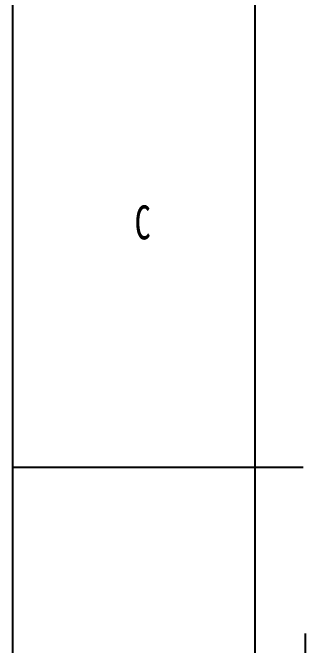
# Model space of a CAD drawing. Header units: millimetres. Extents: x 0 to 210, y 0 to 297.
# Drawn here: x 0 to 30.1, y 130.1 to 195.3 of the extents above; entities that cross this region are included whole.
import ezdxf

# ---------------------------------------------------------------- set-up
doc = ezdxf.new("R2010")
doc.units = ezdxf.units.MM
doc.layers.add('图框', color=7, linetype='Continuous')
doc.layers.add('根据设置的颜色创建', color=7, linetype='Continuous', lineweight=25)
doc.styles.add('SLDTEXTSTYLE5', font='TXT', dxfattribs={"width": 0.7})
doc.dimstyles.new('SLDDIMSTYLE7', dxfattribs={"dimtxt": 3.5, "dimasz": 0.338667, "dimexe": 0, "dimexo": 0.0625, "dimgap": 0.875, "dimtad": 0, "dimtih": 1, "dimtoh": 1, "dimdec": 0, "dimrnd": 1e-09, "dimdsep": 46, "dimtxsty": 'SLDTEXTSTYLE5', "dimblk1": 'ORIGIN', "dimblk2": 'ORIGIN', "dimsah": 1, "dimcen": 0.09, "dimadec": 0, "dimazin": 2, "dimtfac": 1, "dimtdec": 0, "dimtofl": 0, "dimtmove": 0, "dimatfit": 3, "dimldrblk": 'ORIGIN', "dimfxl": 0, "dimfrac": 2, "dimtolj": 1, "dimtzin": 12, "dimarcsym": 0})

# ---------------------------------------------------------------- blocks, each defined once
blk = doc.blocks.new('_Origin')
at = {"color": 0, "linetype": 'ByBlock', "lineweight": -2}
blk.add_line((0, 0), (-1, 0), dxfattribs=at)
blk.add_circle((0, 0), 0.5, dxfattribs=at)
blk = doc.blocks.new('_D_9')
at = {"layer": '根据设置的颜色创建'}
for p, q in [((30.247, 124.554), (30.247, 131.343)), ((30.247, 119.554), (30.247, 124.554)), ((30.247, 119.554), (30.247, 114.554))]:
    blk.add_line(p, q, dxfattribs=at)
at = {"layer": '根据设置的颜色创建', "xscale": 1.016, "yscale": 1.016}
blk.add_blockref('_Origin', (30.247, 115.57), dxfattribs=at)
at = {"layer": '根据设置的颜色创建', "insert": (27.9, 113.018), "char_height": 3.5, "attachment_point": 1, "rotation": 90, "style": 'SLDTEXTSTYLE5'}
blk.add_mtext('0', dxfattribs=at)

msp = doc.modelspace()

# ---------------------------------------------------------------- linework, layer by layer
at = {"layer": '图框'}
msp.add_line((0, 297), (0, 0), dxfattribs=at)
at = {"layer": '图框', "lineweight": 25}
for p, q in [((25, 292), (25, 5)), ((0, 148.5), (30, 148.5))]:
    msp.add_line(p, q, dxfattribs=at)

# ---------------------------------------------------------------- texts
at = {"layer": '图框', "insert": (13.427, 175.476), "char_height": 3.5, "attachment_point": 2, "style": 'SLDTEXTSTYLE5'}
msp.add_mtext('C', dxfattribs=at)

# ---------------------------------------------------------------- dimensions: what is measured, and where the dimension line sits
at = {"layer": '根据设置的颜色创建'}
dim = msp.add_ordinate_dim(feature_location=(30.246553395, 131.343207191), offset=(0, -16.789473974), dtype=1, origin=(30.246553395, 131.343207191), dimstyle='SLDDIMSTYLE7', dxfattribs=at)
dim.commit()
dim.dimension.update_dxf_attribs({"geometry": '_D_9', "text_midpoint": (30.246553395, 113.78567766)})

doc.saveas('drawing.dxf')
